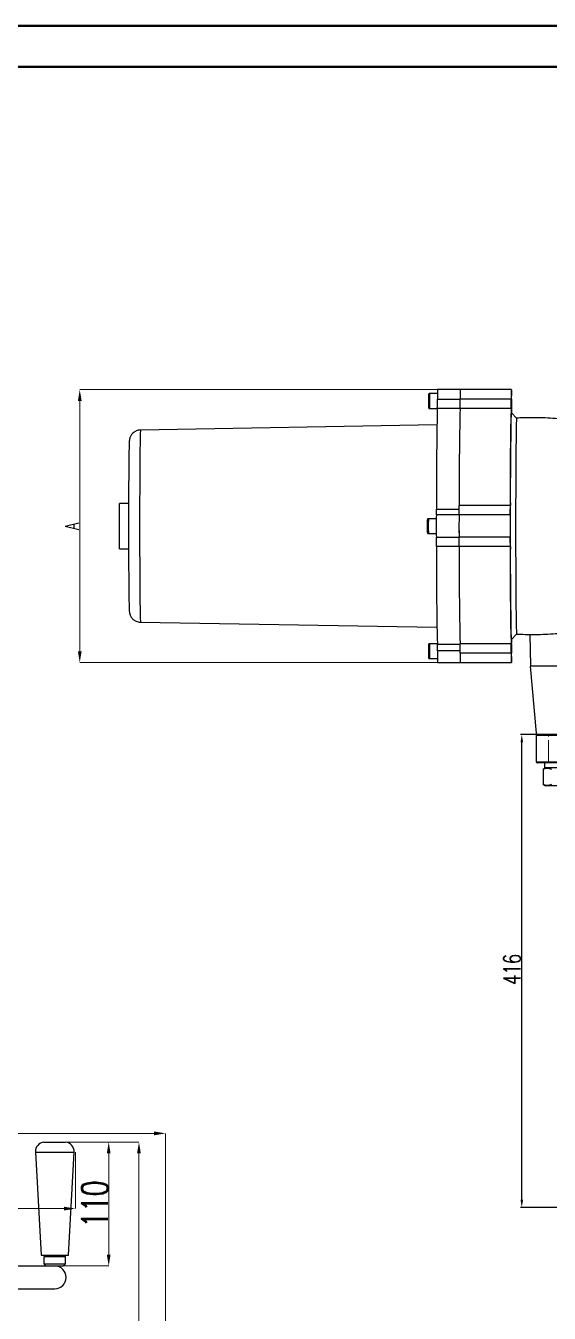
# Model space of a CAD drawing. Header units: millimetres. Extents: x 1846 to 4892, y 508 to 2661.
# Drawn here: x 3520 to 3980, y 1529 to 2661 of the extents above; entities that cross this region are included whole.
import ezdxf

# ---------------------------------------------------------------- set-up
doc = ezdxf.new("R2010")
doc.units = ezdxf.units.MM
doc.linetypes.add('CENTER2', pattern=[28.575, 19.05, -3.175, 3.175, -3.175])
for name, color, linetype, lineweight in [('AM_5', 3, 'Continuous', 25), ('AM_BOR', 7, 'Continuous', 50), ('中心线', 1, 'CENTER2', 13), ('标注', 3, 'Continuous', 13), ('粗实线', 7, 'Continuous', 40)]:
    doc.layers.add(name, color=color, linetype=linetype, lineweight=lineweight)
doc.styles.add('SLDTEXTSTYLE1', font='txt.shx', dxfattribs={"width": 0.7, "bigfont": 'gbcbig.shx'})
doc.styles.get("Standard").update_dxf_attribs({"font": 'arial.ttf'})
doc.styles.add('TH_GBDIM', font='simplex.shx', dxfattribs={"width": 0.707, "bigfont": 'hzfs.shx'})
doc.dimstyles.new('ISO-25$0', dxfattribs={"dimtxt": 2.5, "dimasz": 2.5, "dimexe": 1.25, "dimexo": 0.625, "dimtad": 1, "dimtxsty": 'Standard', "dimcen": 2.5, "dimdle": 5, "dimadec": 0, "dimazin": 0, "dimtfac": 1, "dimtmove": 0, "dimatfit": 3, "dimfxl": 0, "dimarcsym": 0})
doc.dimstyles.new('SLDDIMSTYLE12$0', dxfattribs={"dimtxt": 12, "dimasz": 10, "dimexe": 0, "dimexo": 0.0625, "dimgap": 0.875, "dimtad": 1, "dimdec": 1, "dimlfac": 1.8, "dimrnd": 1e-09, "dimzin": 12, "dimdsep": 46, "dimtxsty": 'SLDTEXTSTYLE1', "dimcen": 0.09, "dimdle": 8.16, "dimclrd": 3, "dimclre": 3, "dimadec": 0, "dimazin": 3, "dimtfac": 1, "dimtdec": 1, "dimtofl": 0, "dimtmove": 0, "dimatfit": 3, "dimfxl": 0, "dimfrac": 2, "dimtolj": 1, "dimlwd": 5, "dimlwe": 5, "dimarcsym": 0})

# ---------------------------------------------------------------- blocks, each defined once
blk = doc.blocks.new('*D81')
at = {"color": 1, "linetype": 'Continuous', "transparency": 16777216}
for p, q in [((4118, 2038), (3954.7, 2038)), ((3955.9, 1629), (3955.9, 2031)), ((4118, 1622), (3954.7, 1622))]:
    blk.add_line(p, q, dxfattribs=at)
at = {"color": 1, "transparency": 16777216}
for points in [[(3954.8, 2031), (3957.1, 2031), (3955.9, 2038)], [(3954.8, 1629), (3957.1, 1629), (3955.9, 1622)]]:
    blk.add_solid(points, dxfattribs=at)
at = {"layer": 'Defpoints', "color": 0, "transparency": 16777216}
for p in [(3955.9, 2038), (4118.6, 2038), (4118.6, 1622)]:
    blk.add_point(p, dxfattribs=at)
at = {"color": 1, "lineweight": 30, "transparency": 16777216, "insert": (3947.4, 1831.4), "char_height": 15, "attachment_point": 5, "rotation": 90, "style": 'TH_GBDIM'}
blk.add_mtext('416', dxfattribs=at)
blk = doc.blocks.new('*D77')
at = {"layer": 'AM_5', "color": 3, "lineweight": 5, "transparency": 16777216}
blk.add_line((3881.7, 2341.2), (3567.2, 2341.2), dxfattribs=at)
at = {"layer": 'AM_5', "color": 3, "linetype": 'Continuous', "lineweight": 5, "transparency": 16777216}
for p, q in [((3567.2, 2331.2), (3567.2, 2111.2)), ((3881.7, 2101.2), (3567.2, 2101.2))]:
    blk.add_line(p, q, dxfattribs=at)
at = {"layer": 'AM_5', "color": 3, "transparency": 16777216}
for points in [[(3565.6, 2331.2), (3568.9, 2331.2), (3567.2, 2341.2)], [(3565.6, 2111.2), (3568.9, 2111.2), (3567.2, 2101.2)]]:
    blk.add_solid(points, dxfattribs=at)
at = {"layer": 'Defpoints', "color": 0, "transparency": 16777216}
for p in [(3881.8, 2341.2), (3567.2, 2101.2), (3881.8, 2101.2)]:
    blk.add_point(p, dxfattribs=at)
at = {"layer": 'AM_5', "color": 0, "transparency": 16777216, "insert": (3560.3, 2221.2), "char_height": 12, "attachment_point": 5, "rotation": 90, "style": 'SLDTEXTSTYLE1'}
blk.add_mtext('\\A1;A', dxfattribs=at)
blk = doc.blocks.new('rA3')
at = {"layer": '粗实线'}
for p, q in [((753.38, 421.26), (333.38, 421.26)), ((748.38, 416.26), (358.38, 416.26))]:
    blk.add_line(p, q, dxfattribs=at)
blk = doc.blocks.new('*D57')
at = {"layer": 'Defpoints', "color": 0, "transparency": 16777216}
for p in [(3563.4, 1670.7), (3563.4, 1621.1), (3096.4, 1560.6)]:
    blk.add_point(p, dxfattribs=at)
at = {"layer": '标注', "color": 3, "linetype": 'Continuous', "lineweight": 5, "transparency": 16777216}
for p, q in [((3563.4, 1670.6), (3563.4, 1621.1)), ((3106.4, 1621.1), (3553.4, 1621.1))]:
    blk.add_line(p, q, dxfattribs=at)
at = {"layer": '标注', "color": 3, "lineweight": 5, "transparency": 16777216}
blk.add_line((3096.4, 1560.6), (3096.4, 1621.1), dxfattribs=at)
at = {"layer": '标注', "color": 3, "transparency": 16777216}
for points in [[(3106.4, 1622.7), (3106.4, 1619.4), (3096.4, 1621.1)], [(3553.4, 1622.7), (3553.4, 1619.4), (3563.4, 1621.1)]]:
    blk.add_solid(points, dxfattribs=at)
at = {"layer": '标注', "color": 0, "transparency": 16777216, "insert": (3300.8, 1633.4), "char_height": 10, "attachment_point": 5, "style": 'SLDTEXTSTYLE1'}
blk.add_mtext('\\A1;{\\H2.28571x;%%C465}', dxfattribs=at)
blk = doc.blocks.new('*D59')
at = {"layer": 'AM_5', "color": 3, "lineweight": 5, "transparency": 16777216}
blk.add_line((3232.3, 1248.1), (3232.3, 1687.2), dxfattribs=at)
at = {"layer": 'AM_5', "color": 3, "linetype": 'Continuous', "lineweight": 5, "transparency": 16777216}
for p, q in [((3242.3, 1687.2), (3632.6, 1687.2)), ((3642.6, 1212.4), (3642.6, 1687.2))]:
    blk.add_line(p, q, dxfattribs=at)
at = {"layer": 'AM_5', "color": 3, "transparency": 16777216}
for points in [[(3242.3, 1688.9), (3242.3, 1685.5), (3232.3, 1687.2)], [(3632.6, 1688.9), (3632.6, 1685.5), (3642.6, 1687.2)]]:
    blk.add_solid(points, dxfattribs=at)
at = {"layer": 'Defpoints', "color": 0, "transparency": 16777216}
for p in [(3642.6, 1687.2), (3232.3, 1248.1), (3642.6, 1212.4)]:
    blk.add_point(p, dxfattribs=at)
at = {"layer": 'AM_5', "color": 0, "transparency": 16777216, "insert": (3437.4, 1701.8), "char_height": 12, "attachment_point": 5, "style": 'SLDTEXTSTYLE1'}
blk.add_mtext('\\A1;{\\H2.28571x;410}', dxfattribs=at)
blk = doc.blocks.new('*D61')
at = {"layer": 'Defpoints', "color": 0, "transparency": 16777216}
for p in [(3546.4, 1679.6), (3546.4, 1570.6), (3592.7, 1570.6)]:
    blk.add_point(p, dxfattribs=at)
at = {"layer": '标注', "color": 3, "lineweight": 5, "transparency": 16777216}
blk.add_line((3546.5, 1679.6), (3592.7, 1679.6), dxfattribs=at)
at = {"layer": '标注', "color": 3, "linetype": 'Continuous', "lineweight": 5, "transparency": 16777216}
for p, q in [((3592.7, 1669.6), (3592.7, 1580.6)), ((3546.5, 1570.6), (3592.7, 1570.6))]:
    blk.add_line(p, q, dxfattribs=at)
at = {"layer": '标注', "color": 3, "transparency": 16777216}
for points in [[(3591, 1669.6), (3594.3, 1669.6), (3592.7, 1679.6)], [(3591, 1580.6), (3594.3, 1580.6), (3592.7, 1570.6)]]:
    blk.add_solid(points, dxfattribs=at)
at = {"layer": '标注', "color": 0, "transparency": 16777216, "insert": (3580.4, 1625.1), "char_height": 10, "attachment_point": 5, "rotation": 90, "style": 'SLDTEXTSTYLE1'}
blk.add_mtext('\\A1;{\\H2.28571x;110}', dxfattribs=at)
blk = doc.blocks.new('*D53')
at = {"layer": 'AM_5', "color": 3, "lineweight": 5, "transparency": 16777216}
blk.add_line((3546.5, 1679.6), (3619.3, 1679.6), dxfattribs=at)
at = {"layer": 'AM_5', "color": 3, "linetype": 'Continuous', "lineweight": 5, "transparency": 16777216}
for p, q in [((3619.3, 1669.6), (3619.3, 1258.1)), ((3232.3, 1248.1), (3619.3, 1248.1))]:
    blk.add_line(p, q, dxfattribs=at)
at = {"layer": 'AM_5', "color": 3, "transparency": 16777216}
for points in [[(3617.6, 1669.6), (3620.9, 1669.6), (3619.3, 1679.6)], [(3617.6, 1258.1), (3620.9, 1258.1), (3619.3, 1248.1)]]:
    blk.add_solid(points, dxfattribs=at)
at = {"layer": 'Defpoints', "color": 0, "transparency": 16777216}
for p in [(3546.4, 1679.6), (3232.3, 1248.1), (3619.3, 1248.1)]:
    blk.add_point(p, dxfattribs=at)
at = {"layer": 'AM_5', "color": 0, "transparency": 16777216, "insert": (3604.7, 1491.2), "char_height": 12, "attachment_point": 5, "rotation": 90, "style": 'SLDTEXTSTYLE1'}
blk.add_mtext('\\A1;{\\H2.28571x;430}', dxfattribs=at)

msp = doc.modelspace()

# ---------------------------------------------------------------- linework, layer by layer
at = {"color": 7, "linetype": 'Continuous', "lineweight": 25}
for p, q in [((3881.728, 2337.71), (3874.799, 2337.71)), ((3881.707, 2332.858), (3901.706, 2332.858)), ((3901.798, 2341.21), (3881.799, 2341.21)), ((3946.704, 2332.858), (3901.706, 2332.858)), ((3946.796, 2341.21), (3901.798, 2341.21)), ((3874.799, 2324.71), (3881.635, 2324.71)), ((3901.631, 2324.654), (3881.632, 2324.654)), ((3946.629, 2324.654), (3901.631, 2324.654)), ((3881.283, 2310.201), (3620.635, 2305.651)), ((3946.796, 2320.803), (3946.804, 2320.798)), ((3951.378, 2316.134), (3946.804, 2320.798)), ((3610.147, 2241.142), (3602.171, 2241.142)), ((3602.171, 2201.142), (3602.171, 2241.142)), ((3900.771, 2231.21), (3880.781, 2231.21)), ((3880.837, 2236.164), (3900.831, 2236.164)), ((3945.763, 2231.073), (3900.764, 2231.073)), ((3945.838, 2239.221), (3900.84, 2239.221)), ((3880.71, 2227.71), (3873.781, 2227.71)), ((3873.781, 2214.71), (3880.71, 2214.71)), ((3880.765, 2211.347), (3900.764, 2211.347)), ((3945.763, 2211.347), (3900.764, 2211.347)), ((3602.171, 2201.142), (3610.147, 2201.142)), ((3900.84, 2203.199), (3880.841, 2203.199)), ((3945.838, 2203.199), (3900.84, 2203.199)), ((3620.635, 2136.769), (3881.283, 2132.219)), ((3881.635, 2117.71), (3874.799, 2117.71)), ((3881.66, 2117.28), (3901.648, 2117.28)), ((3946.629, 2117.766), (3901.631, 2117.766)), ((3946.804, 2121.622), (3951.378, 2126.286)), ((3962.882, 2125.943), (3963.608, 2098.21)), ((3901.702, 2111.431), (3881.706, 2111.431)), ((3946.704, 2109.562), (3901.706, 2109.562)), ((3874.799, 2104.71), (3881.728, 2104.71)), ((3881.799, 2101.21), (3901.798, 2101.21)), ((3901.798, 2101.21), (3946.796, 2101.21)), ((3963.237, 2098.02), (3968.621, 2039.013)), ((3988.622, 2098.02), (3963.237, 2098.02)), ((3963.608, 2098.21), (3986.348, 2098.21)), ((3969.628, 2038.02), (4267.628, 2038.02)), ((3968.628, 2037.02), (3968.628, 2014.02)), ((4267.628, 2013.02), (3969.628, 2013.02)), ((3974.904, 2007.52), (3974.663, 2007.401)), ((3974.663, 2007.401), (3974.663, 1994.078)), ((3976.887, 2008.69), (3974.893, 2007.538)), ((3975.962, 2012.79), (3975.962, 2008.69)), ((4001.062, 2008.69), (3975.962, 2008.69)), ((3976.053, 2008.69), (3975.999, 2008.177)), ((3974.663, 1994.078), (3974.903, 1993.963)), ((3974.891, 1993.942), (3976.887, 1992.79)), ((4000.137, 1992.79), (3976.887, 1992.79)), ((3535.742, 1679.584), (3554.742, 1679.584)), ((3528.242, 1670.673), (3533.242, 1580.084)), ((3528.242, 1670.673), (3562.242, 1670.673)), ((3557.242, 1580.084), (3562.242, 1670.673)), ((3533.242, 1580.084), (3557.242, 1580.084)), ((3535.242, 1580.084), (3536.742, 1578.584)), ((3535.742, 1578.584), (3535.742, 1572.584)), ((3545.242, 1578.584), (3535.742, 1578.584)), ((3554.742, 1578.584), (3545.242, 1578.584)), ((3553.742, 1578.584), (3555.242, 1580.084)), ((3554.742, 1572.584), (3554.742, 1578.584)), ((3545.114, 1570.584), (3105.242, 1570.584)), ((3535.742, 1572.584), (3537.742, 1570.584)), ((3535.742, 1572.584), (3545.242, 1572.584)), ((3545.242, 1572.584), (3554.742, 1572.584)), ((3552.742, 1570.584), (3545.242, 1570.584)), ((3552.742, 1570.584), (3554.742, 1572.584)), ((3105.242, 1550.584), (3545.242, 1550.584))]:
    msp.add_line(p, q, dxfattribs=at)
at = {"color": 8, "linetype": 'Continuous', "lineweight": 25}
for p, q in [((4268.628, 2037.02), (3968.628, 2037.02)), ((3968.628, 2014.02), (4268.628, 2014.02))]:
    msp.add_line(p, q, dxfattribs=at)
at = {"color": 7, "linetype": 'Continuous', "lineweight": 25, "flags": 128}
for points in [[(3946.887, 2332.858), (3946.883, 2334.666), (3946.875, 2336.354), (3946.865, 2337.861), (3946.852, 2339.136), (3946.838, 2340.133), (3946.821, 2340.818), (3946.804, 2341.166), (3946.787, 2341.166), (3946.77, 2340.818), (3946.754, 2340.133), (3946.739, 2339.136), (3946.727, 2337.861), (3946.716, 2336.354), (3946.709, 2334.666), (3946.704, 2332.858)], [(3946.804, 2121.622), (3946.768, 2121.662), (3946.713, 2122.019), (3946.658, 2122.73), (3946.604, 2123.794), (3946.551, 2125.207), (3946.498, 2126.963), (3946.446, 2129.057), (3946.396, 2131.48), (3946.347, 2134.225), (3946.3, 2137.281), (3946.254, 2140.638), (3946.21, 2144.283), (3946.169, 2148.204), (3946.13, 2152.385), (3946.093, 2156.814), (3946.058, 2161.472), (3946.027, 2166.345), (3945.998, 2171.414), (3945.971, 2176.661), (3945.948, 2182.068), (3945.928, 2187.615), (3945.911, 2193.282), (3945.897, 2199.049), (3945.887, 2204.895), (3945.879, 2210.8), (3945.875, 2216.742), (3945.874, 2222.7), (3945.877, 2228.653), (3945.882, 2234.579), (3945.891, 2240.457), (3945.904, 2246.266), (3945.919, 2251.986), (3945.938, 2257.595), (3945.959, 2263.075), (3945.984, 2268.404), (3946.012, 2273.564), (3946.042, 2278.537), (3946.075, 2283.305), (3946.111, 2287.851), (3946.149, 2292.157), (3946.189, 2296.21), (3946.232, 2299.995), (3946.277, 2303.497), (3946.323, 2306.705), (3946.371, 2309.607), (3946.421, 2312.192), (3946.472, 2314.452), (3946.524, 2316.378), (3946.577, 2317.963), (3946.631, 2319.202), (3946.686, 2320.09), (3946.741, 2320.624), (3946.796, 2320.803), (3946.796, 2320.803)], [(3951.37, 2316.139), (3951.316, 2315.962), (3951.263, 2315.433), (3951.21, 2314.553), (3951.157, 2313.327), (3951.106, 2311.757), (3951.055, 2309.851), (3951.006, 2307.615), (3950.958, 2305.057), (3950.911, 2302.188), (3950.866, 2299.017), (3950.823, 2295.557), (3950.782, 2291.82), (3950.744, 2287.821), (3950.707, 2283.574), (3950.673, 2279.095), (3950.642, 2274.4), (3950.613, 2269.508), (3950.587, 2264.436), (3950.564, 2259.203), (3950.545, 2253.829), (3950.528, 2248.333), (3950.514, 2242.737), (3950.503, 2237.06), (3950.496, 2231.325), (3950.492, 2225.552), (3950.491, 2219.762), (3950.494, 2213.979), (3950.499, 2208.222), (3950.508, 2202.513), (3950.52, 2196.874), (3950.536, 2191.325), (3950.554, 2185.888), (3950.576, 2180.582), (3950.6, 2175.427), (3950.627, 2170.443), (3950.657, 2165.647), (3950.69, 2161.058), (3950.725, 2156.693), (3950.763, 2152.568), (3950.803, 2148.698), (3950.845, 2145.098), (3950.888, 2141.781), (3950.934, 2138.759), (3950.981, 2136.045), (3951.03, 2133.647), (3951.08, 2131.575), (3951.131, 2129.836), (3951.183, 2128.437), (3951.236, 2127.383), (3951.289, 2126.679), (3951.343, 2126.326), (3951.369, 2126.282)], [(3620.635, 2305.651), (3620.597, 2305.552), (3620.547, 2305.109), (3620.497, 2304.315), (3620.447, 2303.172), (3620.399, 2301.686), (3620.351, 2299.862), (3620.304, 2297.708), (3620.259, 2295.233), (3620.216, 2292.447), (3620.174, 2289.363), (3620.134, 2285.993), (3620.096, 2282.352), (3620.061, 2278.454), (3620.028, 2274.315), (3619.997, 2269.954), (3619.969, 2265.389), (3619.944, 2260.638), (3619.922, 2255.722), (3619.903, 2250.661), (3619.887, 2245.477), (3619.874, 2240.19), (3619.864, 2234.825), (3619.857, 2229.402), (3619.854, 2223.944), (3619.854, 2218.476), (3619.857, 2213.018), (3619.864, 2207.596), (3619.874, 2202.23), (3619.887, 2196.944), (3619.903, 2191.759), (3619.922, 2186.698), (3619.944, 2181.782), (3619.969, 2177.031), (3619.997, 2172.466), (3620.028, 2168.105), (3620.061, 2163.967), (3620.096, 2160.069), (3620.134, 2156.427), (3620.174, 2153.057), (3620.216, 2149.973), (3620.259, 2147.187), (3620.304, 2144.713), (3620.351, 2142.559), (3620.399, 2140.734), (3620.447, 2139.248), (3620.497, 2138.105), (3620.547, 2137.311), (3620.597, 2136.869), (3620.635, 2136.769)], [(3946.704, 2109.562), (3946.709, 2107.754), (3946.716, 2106.066), (3946.727, 2104.559), (3946.739, 2103.284), (3946.754, 2102.287), (3946.77, 2101.602), (3946.787, 2101.254), (3946.804, 2101.254), (3946.821, 2101.602), (3946.838, 2102.287), (3946.852, 2103.284), (3946.865, 2104.559), (3946.875, 2106.066), (3946.883, 2107.754), (3946.887, 2109.562)]]:
    msp.add_lwpolyline(points, dxfattribs=at)
at = {"color": 7, "linetype": 'Continuous', "lineweight": 25}
for centre, radius, start, end in [((4119.237, 2331.257), 245.5, 178.728381, 181.29461), ((4131.211, 2331.21), 256.495, 178.547876, 181.452124), ((3566.308, 2331.654), 315.401, 358.728174, 0.218627), ((4078.026, 2334.889), 196.33, 178.154952, 180.592763), ((3586.307, 2331.654), 315.401, 358.728174, 0.218627), ((4098.026, 2334.889), 196.33, 178.154952, 180.592763), ((4098.042, 2334.889), 196.346, 178.155053, 180.592661), ((3631.305, 2331.654), 315.401, 358.728174, 0.218627), ((4262.286, 2331.654), 315.401, 179.781373, 181.271826), ((7331.833, 2249.404), 3451.022, 178.750555, 180.219807), ((7143.488, 2251.932), 3242.673, 178.714955, 180.224595), ((7199.559, 2251.413), 3298.741, 178.727786, 180.211765), ((7266.533, 2251.21), 3320.716, 178.732696, 180.206854), ((3769.308, 2316.183), 177.857, 1.385812, 2.729891), ((4360.613, 2220.91), 479.943, 178.770285, 181.141745), ((3747.548, 2235.059), 133.293, 358.34521, 0.474968), ((4380.612, 2220.91), 479.943, 178.770285, 181.141745), ((4431.58, 2221.21), 530.907, 178.935484, 181.064516), ((3592.657, 2238.019), 308.186, 358.708664, 0.223586), ((4476.578, 2221.21), 530.907, 178.935484, 181.064516), ((3637.655, 2238.019), 308.186, 358.708664, 0.223586), ((4123.794, 2221.227), 251.075, 178.750212, 181.258526), ((4128.891, 2221.21), 255.193, 178.540467, 181.459533), ((3572.658, 2204.401), 308.186, 359.776414, 1.291336), ((3592.657, 2204.401), 308.186, 359.776414, 1.291336), ((3637.655, 2204.401), 308.186, 359.776414, 1.291336), ((6928.278, 2189.282), 3047.469, 179.738347, 181.353835), ((7165.464, 2190.691), 3264.647, 179.780486, 181.279964), ((7221.534, 2191.21), 3320.716, 179.793146, 181.267304), ((7188.486, 2190.488), 3242.673, 179.775405, 181.285045), ((4131.211, 2111.21), 256.495, 178.547876, 181.452124), ((3665.851, 2112.663), 215.859, 359.672841, 1.225678), ((3586.307, 2110.766), 315.401, 359.781373, 1.271826), ((3631.305, 2110.766), 315.401, 359.781373, 1.271826), ((4262.286, 2110.766), 315.401, 178.728174, 180.218627), ((3769.308, 2126.237), 177.857, 357.270109, 358.614188), ((4119.376, 2111.162), 245.64, 178.705888, 181.270605), ((4130.955, 2108.576), 249.265, 179.343899, 181.693424), ((4098.089, 2107.532), 196.393, 179.40763, 181.844656), ((4098.042, 2107.531), 196.346, 179.407339, 181.844947), ((3969.621, 2039.02), 1, 180.432971, 270.432971), ((3969.628, 2037.02), 1, 90, 180), ((3969.628, 2014.02), 1, 180, 270), ((3536.729, 1671.141), 8.5, 96.668652, 183.159195), ((3553.755, 1671.141), 8.5, 356.840805, 83.331348), ((3545.242, 1560.584), 10, 270, 90)]:
    msp.add_arc(centre, radius, start, end, dxfattribs=at)
for points, knots in [([(3874.795, 2337.695), (3874.714, 2337.695), (3874.526, 2337.695), (3874.27, 2337.574), (3874.064, 2337.403), (3873.932, 2337.222), (3873.859, 2337.063), (3873.826, 2336.952), (3873.819, 2336.913), (3873.817, 2336.901)], [0, 0, 0, 0, 0.169169804, 0.39343652, 0.577108419, 0.732871127, 0.8619106, 0.95806361, 1, 1, 1, 1]), ([(3873.83, 2325.465), (3873.834, 2325.449), (3873.85, 2325.382), (3873.929, 2325.191), (3874.107, 2324.963), (3874.395, 2324.774), (3874.641, 2324.713), (3874.779, 2324.71), (3874.799, 2324.71)], [0, 0, 0, 0, 0.04773924, 0.20439502, 0.45032148, 0.69195886, 0.95624353, 1, 1, 1, 1]), ([(4025.704, 2309.214), (4025.651, 2309.228), (4022.669, 2310.019), (4016.694, 2311.291), (4007.796, 2313.004), (3998.858, 2314.354), (3989.903, 2315.392), (3980.94, 2316.103), (3971.981, 2316.501), (3963.037, 2316.557), (3956.165, 2316.422), (3952.284, 2316.166), (3951.371, 2316.105)], [0, 0, 0, 0, 0.00222411, 0.12349084, 0.24442156, 0.36502491, 0.48530836, 0.60527831, 0.72494016, 0.84429839, 0.96335663, 1, 1, 1, 1]), ([(3620.632, 2305.614), (3620.268, 2305.61), (3619.309, 2305.602), (3617.789, 2305.233), (3616.138, 2304.558), (3614.636, 2303.588), (3613.376, 2302.416), (3612.419, 2301.166), (3611.774, 2300.006), (3611.364, 2299.006), (3611.116, 2298.19), (3610.964, 2297.524), (3610.867, 2296.95), (3610.792, 2296.338), (3610.742, 2295.722), (3610.698, 2294.974), (3610.656, 2294.01), (3610.63, 2293.293), (3610.616, 2292.792), (3610.615, 2292.778)], [0, 0, 0, 0, 0.03292663, 0.08656886, 0.14023921, 0.19395028, 0.24770651, 0.29593048, 0.33765358, 0.37139184, 0.40221261, 0.43294347, 0.46977184, 0.5229001, 0.62710243, 0.74996047, 0.86055986, 0.99610694, 1, 1, 1, 1]), ([(3610.627, 2292.935), (3610.625, 2292.884), (3610.601, 2292.284), (3610.556, 2290.476), (3610.493, 2287.443), (3610.432, 2283.609), (3610.375, 2279.099), (3610.322, 2273.943), (3610.274, 2268.225), (3610.233, 2262.04), (3610.197, 2255.494), (3610.169, 2248.704), (3610.147, 2241.784), (3610.132, 2234.88), (3610.123, 2228.021), (3610.12, 2221.21), (3610.123, 2214.399), (3610.132, 2207.54), (3610.147, 2200.636), (3610.169, 2193.716), (3610.197, 2186.926), (3610.233, 2180.381), (3610.274, 2174.195), (3610.322, 2168.477), (3610.375, 2163.321), (3610.432, 2158.811), (3610.493, 2154.976), (3610.556, 2151.947), (3610.6, 2150.16), (3610.623, 2149.576), (3610.624, 2149.543)], [0, 0, 0, 0, 0.00351755, 0.04130424, 0.07987412, 0.119053, 0.15864867, 0.19845607, 0.23826347, 0.27785914, 0.31703803, 0.3556079, 0.39339459, 0.43024587, 0.46545002, 0.50065691, 0.53586106, 0.57106795, 0.60791923, 0.64570592, 0.68427579, 0.72345468, 0.76305035, 0.80285775, 0.84266515, 0.88226082, 0.9214397, 0.96000958, 0.99779627, 1, 1, 1, 1]), ([(3873.779, 2227.696), (3873.695, 2227.695), (3873.505, 2227.694), (3873.249, 2227.571), (3873.043, 2227.4), (3872.913, 2227.22), (3872.84, 2227.061), (3872.806, 2226.945), (3872.798, 2226.902), (3872.795, 2226.886)], [0, 0, 0, 0, 0.171163067, 0.390583387, 0.570440936, 0.722975047, 0.849237971, 0.943121429, 1, 1, 1, 1]), ([(3872.822, 2215.424), (3872.822, 2215.423), (3872.835, 2215.371), (3872.899, 2215.22), (3873.046, 2215.01), (3873.295, 2214.818), (3873.562, 2214.709), (3873.732, 2214.722), (3873.784, 2214.726)], [0, 0, 0, 0, 0.00386863, 0.1632201, 0.35982567, 0.60803656, 0.88068582, 1, 1, 1, 1]), ([(3610.63, 2149.203), (3610.632, 2149.128), (3610.645, 2148.7), (3610.67, 2148.066), (3610.706, 2147.288), (3610.748, 2146.618), (3610.795, 2146.051), (3610.87, 2145.452), (3610.966, 2144.893), (3611.103, 2144.287), (3611.312, 2143.575), (3611.637, 2142.728), (3612.139, 2141.726), (3612.893, 2140.592), (3613.949, 2139.425), (3615.287, 2138.369), (3616.839, 2137.527), (3618.53, 2136.994), (3619.823, 2136.752), (3620.528, 2136.788), (3620.641, 2136.793)], [0, 0, 0, 0, 0.02346431, 0.13478655, 0.24307522, 0.35006223, 0.45414785, 0.50962288, 0.54602195, 0.57587568, 0.6043978, 0.63538036, 0.67156279, 0.71554689, 0.76661192, 0.82126194, 0.87704021, 0.93311344, 0.98926649, 1, 1, 1, 1]), ([(3951.366, 2126.304), (3953.857, 2126.178), (3959.325, 2125.9), (3967.776, 2125.855), (3976.696, 2126.09), (3985.579, 2126.646), (3994.415, 2127.513), (4003.194, 2128.681), (4011.9, 2130.176), (4018.383, 2131.453), (4021.938, 2132.326), (4022.641, 2132.498)], [0, 0, 0, 0, 0.10420699, 0.22878584, 0.35305157, 0.47700709, 0.60065451, 0.72399513, 0.84702947, 0.9697573, 1, 1, 1, 1]), ([(3874.799, 2117.71), (3874.666, 2117.695), (3874.436, 2117.669), (3874.168, 2117.501), (3873.997, 2117.322), (3873.895, 2117.15), (3873.846, 2117.024), (3873.835, 2116.976), (3873.833, 2116.968)], [0, 0, 0, 0, 0.29666811, 0.51441408, 0.69692138, 0.85110336, 0.97465197, 1, 1, 1, 1]), ([(3873.857, 2105.38), (3873.879, 2105.324), (3873.931, 2105.191), (3874.091, 2104.983), (3874.344, 2104.803), (3874.604, 2104.704), (3874.763, 2104.721), (3874.803, 2104.725)], [0, 0, 0, 0, 0.15361206, 0.36362661, 0.61782327, 0.90301922, 1, 1, 1, 1]), ([(3974.663, 2007.401), (3975.26, 2007.728), (3975.862, 2007.997), (3977.077, 2008.37), (3977.691, 2008.472), (3978.624, 2008.473), (3978.937, 2008.448), (3979.555, 2008.351), (3979.862, 2008.278), (3980.777, 2007.998), (3981.38, 2007.728), (3981.978, 2007.401)], [0, 0, 0, 0, 0.25, 0.25, 0.5, 0.5, 0.625, 0.625, 0.75, 0.75, 1, 1, 1, 1]), ([(3981.978, 1994.078), (3981.381, 1993.751), (3980.779, 1993.482), (3979.564, 1993.109), (3978.949, 1993.007), (3978.016, 1993.006), (3977.704, 1993.031), (3977.086, 1993.128), (3976.779, 1993.201), (3975.864, 1993.481), (3975.261, 1993.751), (3974.663, 1994.078)], [0, 0, 0, 0, 0.25, 0.25, 0.5, 0.5, 0.625, 0.625, 0.75, 0.75, 1, 1, 1, 1])]:
    msp.add_open_spline(points, degree=3, knots=knots, dxfattribs=at)
at = {"layer": '中心线', "color": 0}
msp.add_line((3979.512, 2014.02), (3979.512, 2038.02), dxfattribs=at)

# ---------------------------------------------------------------- block references
at = {"layer": 'AM_BOR', "xscale": 7.2509765625, "yscale": 7.2509765625, "zscale": 7.2509765625}
msp.add_blockref('rA3', (-571.12, -393.379), dxfattribs=at)

# ---------------------------------------------------------------- dimensions: what is measured, and where the dimension line sits
at = {"lineweight": 30}
dim = msp.add_linear_dim(base=(3955.944, 2038.02), p1=(4118.628, 1622.02), p2=(4118.628, 2038.02), angle=90, dimstyle='ISO-25$0', override={"dimtxt": 15, "dimasz": 7, "dimgap": 1, "dimdec": 0, "dimtxsty": 'TH_GBDIM', "dimclrd": 1, "dimclre": 1, "dimclrt": 1, "dimatfit": 0, "dimlwd": 65535, "dimlwe": 65535}, dxfattribs=at)
dim.commit()
dim.dimension.update_dxf_attribs({"geometry": '*D81', "text_midpoint": (3955.944, 1831.435), "dimtype": 160})
at = {"layer": 'AM_5'}
dim = msp.add_linear_dim(base=(3567.217, 2101.21), p1=(3881.799, 2341.21), p2=(3881.799, 2101.21), angle=90, text='A', dimstyle='SLDDIMSTYLE12$0', override={"dimlfac": 1}, dxfattribs=at)
dim.commit()
dim.dimension.update_dxf_attribs({"geometry": '*D77', "text_midpoint": (3560.342, 2221.21)})
dim = msp.add_linear_dim(base=(3642.59, 1687.19), p1=(3232.286, 1248.084), p2=(3642.59, 1212.351), text='{\\H2.28571x;410}', dimstyle='SLDDIMSTYLE12$0', override={"dimlfac": 1}, dxfattribs=at)
dim.commit()
dim.dimension.update_dxf_attribs({"geometry": '*D59', "text_midpoint": (3437.438, 1687.19), "dimtype": 160})
dim = msp.add_linear_dim(base=(3619.256, 1248.084), p1=(3546.412, 1679.584), p2=(3232.286, 1248.084), angle=90, text='{\\H2.28571x;430}', dimstyle='SLDDIMSTYLE12$0', override={"dimlfac": 1}, dxfattribs=at)
dim.commit()
dim.dimension.update_dxf_attribs({"geometry": '*D53', "text_midpoint": (3619.256, 1491.227), "dimtype": 160})
at = {"layer": '标注'}
dim = msp.add_linear_dim(base=(3592.665, 1570.584), p1=(3546.412, 1679.584), p2=(3546.412, 1570.584), angle=90, text='{\\H2.28571x;110}', dimstyle='SLDDIMSTYLE12$0', override={"dimtxt": 10, "dimtdec": 3, "dimtzin": 0}, dxfattribs=at)
dim.commit()
dim.dimension.update_dxf_attribs({"geometry": '*D61', "text_midpoint": (3592.665, 1625.084), "dimtype": 160})
dim = msp.add_linear_dim(base=(3563.412, 1621.078), p1=(3096.412, 1560.584), p2=(3563.412, 1670.673), text='{\\H2.28571x;%%C465}', dimstyle='SLDDIMSTYLE12$0', override={"dimtxt": 10, "dimtdec": 3, "dimtzin": 0}, dxfattribs=at)
dim.commit()
dim.dimension.update_dxf_attribs({"geometry": '*D57', "text_midpoint": (3300.845, 1621.078), "dimtype": 160})

doc.saveas('drawing.dxf')
